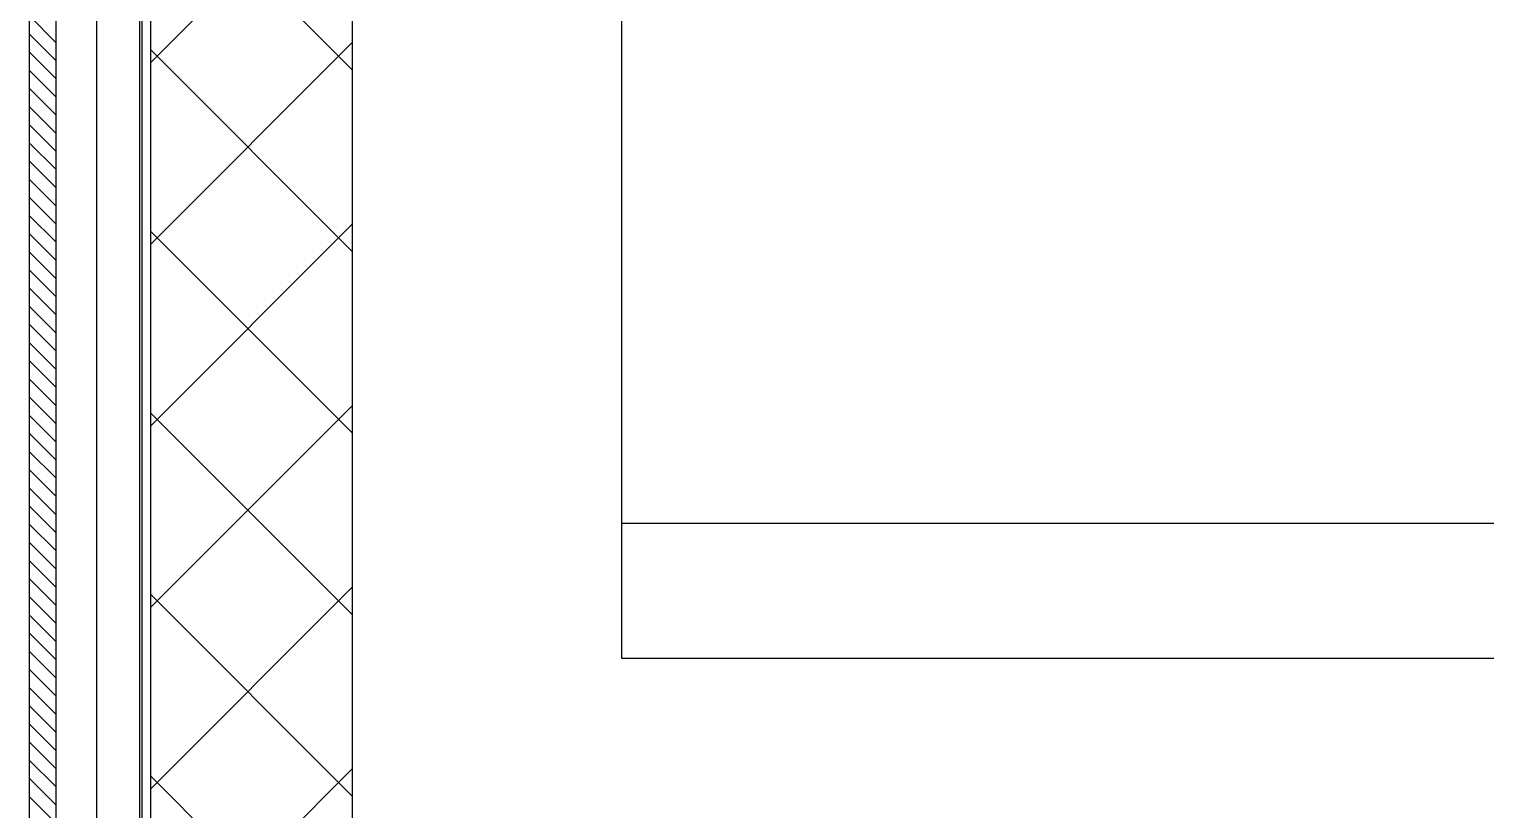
# Model space of a CAD drawing. Header units: millimetres. Extents: x 3633 to 4629, y 3430 to 3787.
# Drawn here: x 4158.67 to 4164.08, y 3487.8 to 3490.69 of the extents above; entities that cross this region are included whole.
import ezdxf

# ---------------------------------------------------------------- set-up
doc = ezdxf.new("R2010")
doc.units = ezdxf.units.MM

# ---------------------------------------------------------------- blocks, each defined once
blk = doc.blocks.new('A$C19EF2607')
at = {"color": 0}
for p, q in [((20556.8, 13975.2, 0), (20556.8, 12100.2, 0)), ((20588.8, 13975.2, 0), (20588.8, 12100.2, 0)), ((20590.6, 12100.2, 0), (20590.6, 13975.2, 0)), ((20506.8, 13955.4), (20506.8, 12100.2)), ((20526.8, 12100.2), (20526.8, 13955.4)), ((20526.8, 13732), (20506.8, 13752.1)), ((20526.8, 13718.6), (20506.8, 13738.6)), ((20526.8, 13705.1), (20506.8, 13725.1)), ((20526.8, 13691.6), (20506.8, 13711.6)), ((20526.8, 13678.2), (20506.8, 13698.2)), ((20526.8, 13664.7), (20506.8, 13684.7)), ((20526.8, 13651.2), (20506.8, 13671.2)), ((20526.8, 13637.8), (20506.8, 13657.8)), ((20526.8, 13624.3), (20506.8, 13644.3)), ((20526.8, 13610.8), (20506.8, 13630.8)), ((20526.8, 13597.3), (20506.8, 13617.4)), ((20526.8, 13583.9), (20506.8, 13603.9)), ((20526.8, 13570.4), (20506.8, 13590.4)), ((20526.8, 13556.9), (20506.8, 13576.9)), ((20526.8, 13543.5), (20506.8, 13563.5)), ((20526.8, 13530), (20506.8, 13550)), ((20526.8, 13516.5), (20506.8, 13536.5)), ((20526.8, 13503.1), (20506.8, 13523.1)), ((20526.8, 13489.6), (20506.8, 13509.6)), ((20526.8, 13476.1), (20506.8, 13496.1)), ((20526.8, 13462.6), (20506.8, 13482.7)), ((20526.8, 13449.2), (20506.8, 13469.2)), ((20526.8, 13435.7), (20506.8, 13455.7)), ((20526.8, 13422.2), (20506.8, 13442.2)), ((20526.8, 13408.8), (20506.8, 13428.8)), ((20526.8, 13395.3), (20506.8, 13415.3)), ((20526.8, 13381.8), (20506.8, 13401.8)), ((20526.8, 13368.3), (20506.8, 13388.4)), ((20526.8, 13354.9), (20506.8, 13374.9)), ((20526.8, 13341.4), (20506.8, 13361.4)), ((20526.8, 13327.9), (20506.8, 13347.9)), ((20526.8, 13314.5), (20506.8, 13334.5)), ((20526.8, 13301), (20506.8, 13321)), ((20526.8, 13287.5), (20506.8, 13307.5)), ((20526.8, 13274.1), (20506.8, 13294.1)), ((20526.8, 13260.6), (20506.8, 13280.6)), ((20526.8, 13247.1), (20506.8, 13267.1)), ((20526.8, 13233.6), (20506.8, 13253.7)), ((20526.8, 13220.2), (20506.8, 13240.2)), ((20526.8, 13206.7), (20506.8, 13226.7)), ((20526.8, 13193.2), (20506.8, 13213.2)), ((20526.8, 13179.8), (20506.8, 13199.8)), ((20526.8, 13166.3), (20506.8, 13186.3)), ((20526.8, 13152.8), (20506.8, 13172.8))]:
    blk.add_line(p, q, dxfattribs=at)
at = {"color": 0, "ltscale": 2, "transparency": 33554687}
for p, q in [((20596.8, 13975.2), (20596.8, 12095.2)), ((20746.8, 12095.2), (20746.8, 13975.2)), ((20596.8, 13717), (20746.8, 13867)), ((20746.8, 13711.6), (20596.8, 13861.6)), ((20596.8, 13582.3), (20746.8, 13732.3)), ((20746.8, 13576.9), (20596.8, 13726.9)), ((20596.8, 13447.6), (20746.8, 13597.6)), ((20746.8, 13442.2), (20596.8, 13592.2)), ((20596.8, 13312.9), (20746.8, 13462.9)), ((20746.8, 13307.5), (20596.8, 13457.5)), ((20596.8, 13178.2), (20746.8, 13328.2)), ((20746.8, 13172.8), (20596.8, 13322.8)), ((20596.8, 13043.5), (20746.8, 13193.5)), ((20746.8, 13038.1), (20596.8, 13188.1))]:
    blk.add_line(p, q, dxfattribs=at)
at = {"color": 0, "transparency": 33554687}
for p, q in [((20746.8, 12174.7), (20746.8, 13974.7)), ((20946.8, 13275.2), (20946.8, 13974.7)), ((26295.8, 13375.2), (20946.8, 13375.2)), ((26295.8, 13275.2), (20946.8, 13275.2))]:
    blk.add_line(p, q, dxfattribs=at)

msp = doc.modelspace()

# ---------------------------------------------------------------- block references
at = {"color": 0, "xscale": 0.005, "yscale": 0.005, "zscale": 0.005}
msp.add_blockref('A$C19EF2607', (4056.1377, 3421.984), dxfattribs=at)

doc.saveas('drawing.dxf')
